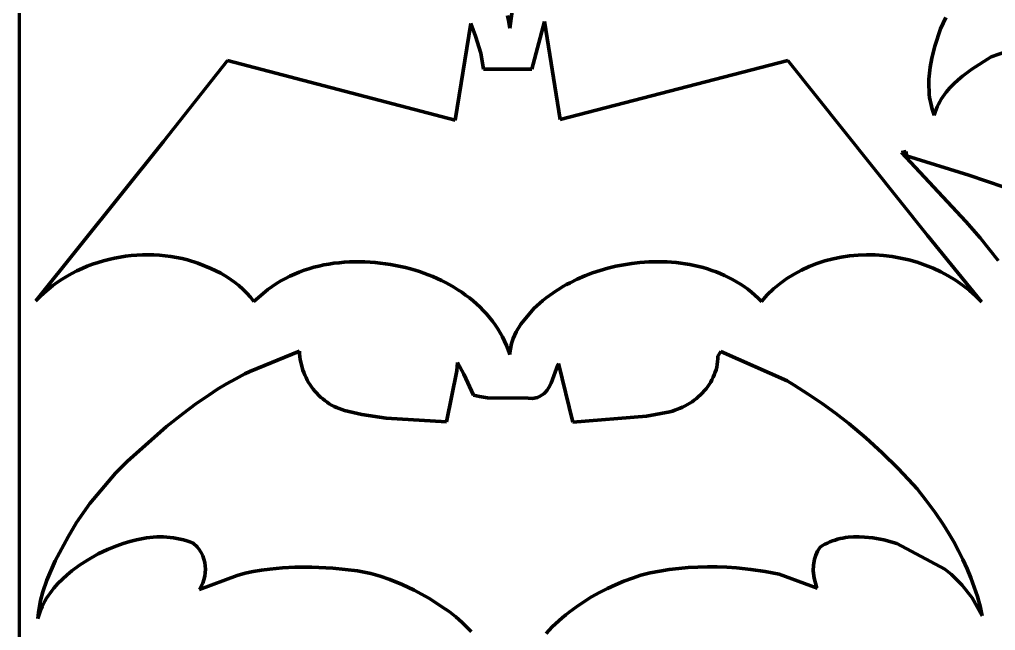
# Model space of a CAD drawing. Header units: millimetres. Extents: x 0 to 8.6, y 0 to 11.1.
# Drawn here: x 0 to 3.124, y 4.294 to 6.25 of the extents above; entities that cross this region are included whole.
import ezdxf

# ---------------------------------------------------------------- set-up
doc = ezdxf.new("R2010")
doc.units = ezdxf.units.MM
doc.layers.add('color#010101ff', color=7, linetype='CONTINUOUS', lineweight=100)
doc.layers.add('color#ffffffff', color=7, linetype='CONTINUOUS', lineweight=100)

msp = doc.modelspace()

# ---------------------------------------------------------------- linework, layer by layer
at = {"layer": 'color#010101ff'}
for p, q in [((1.5793, 6.2939), (1.5692, 6.2222)), ((1.5657, 6.2423), (1.5614, 6.2622)), ((2.9557, 6.238), (2.9643, 6.2559)), ((1.3948, 5.9277), (1.4443, 6.2374)), ((1.4443, 6.2374), (1.4597, 6.1963)), ((1.5692, 6.2222), (1.5657, 6.2423)), ((1.64, 6.0911), (1.6798, 6.2437)), ((1.6798, 6.2437), (1.73, 5.9302)), ((2.9295, 6.1644), (2.9476, 6.2198)), ((2.9476, 6.2198), (2.9557, 6.238)), ((1.4597, 6.1963), (1.4768, 6.1419)), ((2.9199, 6.1263), (2.9295, 6.1644)), ((3.2217, 6.1701), (3.1101, 6.1301)), ((1.4768, 6.1419), (1.4846, 6.0912)), ((2.9145, 6.0974), (2.9199, 6.1263)), ((3.1101, 6.1301), (3.0477, 6.0911)), ((0.4611, 5.8588), (0.6657, 6.1189)), ((0.6657, 6.1189), (1.3948, 5.9277)), ((1.4846, 6.0912), (1.64, 6.0911)), ((1.73, 5.9302), (2.4585, 6.1187)), ((2.4585, 6.1187), (2.9064, 5.5589)), ((2.9121, 6.078), (2.9145, 6.0974)), ((3.0477, 6.0911), (3.0178, 6.0688)), ((2.9106, 6.0586), (2.9121, 6.078)), ((3.0178, 6.0688), (3.0037, 6.0568)), ((2.9101, 6.0391), (2.9106, 6.0586)), ((2.9109, 6.0198), (2.9101, 6.0391)), ((2.9776, 6.0309), (2.9658, 6.0169)), ((2.9902, 6.0442), (2.9776, 6.0309)), ((3.0037, 6.0568), (2.9902, 6.0442)), ((2.9118, 6.0102), (2.9109, 6.0198)), ((2.9129, 6.0006), (2.9118, 6.0102)), ((2.9145, 5.991), (2.9129, 6.0006)), ((2.9551, 6.0021), (2.9502, 5.9945)), ((2.9603, 6.0096), (2.9551, 6.0021)), ((2.9658, 6.0169), (2.9603, 6.0096)), ((2.9164, 5.9815), (2.9145, 5.991)), ((2.9186, 5.972), (2.9164, 5.9815)), ((2.9213, 5.9626), (2.9186, 5.972)), ((2.9374, 5.9702), (2.9338, 5.9617)), ((2.9413, 5.9785), (2.9374, 5.9702)), ((2.9456, 5.9866), (2.9413, 5.9785)), ((2.9502, 5.9945), (2.9456, 5.9866)), ((2.9243, 5.9532), (2.9213, 5.9626)), ((2.9277, 5.9439), (2.9243, 5.9532)), ((2.9306, 5.9529), (2.9277, 5.9439)), ((2.9338, 5.9617), (2.9306, 5.9529)), ((0.0523, 5.3497), (0.4611, 5.8588)), ((2.8229, 5.8239), (2.838, 5.8276)), ((3.0289, 5.6037), (2.8229, 5.8239)), ((2.838, 5.8276), (2.8389, 5.8136)), ((2.8389, 5.8136), (3.0386, 5.7517)), ((3.0386, 5.7517), (3.3194, 5.6565)), ((3.0744, 5.551), (3.0289, 5.6037)), ((2.9064, 5.5589), (3.0786, 5.3458)), ((3.1038, 5.5152), (3.0744, 5.551)), ((3.1325, 5.4788), (3.1038, 5.5152)), ((0.2512, 5.4721), (0.234, 5.4663)), ((0.2686, 5.4773), (0.2512, 5.4721)), ((0.2861, 5.4819), (0.2686, 5.4773)), ((0.3039, 5.4859), (0.2861, 5.4819)), ((0.3217, 5.4893), (0.3039, 5.4859)), ((0.3397, 5.4921), (0.3217, 5.4893)), ((0.3577, 5.4942), (0.3397, 5.4921)), ((0.3758, 5.4957), (0.3577, 5.4942)), ((0.394, 5.4965), (0.3758, 5.4957)), ((0.4122, 5.4968), (0.394, 5.4965)), ((0.4303, 5.4963), (0.4122, 5.4968)), ((0.4485, 5.4953), (0.4303, 5.4963)), ((0.4665, 5.4936), (0.4485, 5.4953)), ((0.4845, 5.4913), (0.4665, 5.4936)), ((0.5024, 5.4883), (0.4845, 5.4913)), ((0.5202, 5.4846), (0.5024, 5.4883)), ((0.5378, 5.4803), (0.5202, 5.4846)), ((0.5712, 5.4696), (0.5378, 5.4803)), ((0.6122, 5.4532), (0.5712, 5.4696)), ((0.9901, 5.467), (0.974, 5.464)), ((1.0064, 5.4694), (0.9901, 5.467)), ((1.0228, 5.4714), (1.0064, 5.4694)), ((1.0392, 5.4728), (1.0228, 5.4714)), ((1.0557, 5.4738), (1.0392, 5.4728)), ((1.0722, 5.4743), (1.0557, 5.4738)), ((1.0888, 5.4744), (1.0722, 5.4743)), ((1.1053, 5.474), (1.0888, 5.4744)), ((1.1219, 5.4732), (1.1053, 5.474)), ((1.1384, 5.4719), (1.1219, 5.4732)), ((1.1548, 5.4702), (1.1384, 5.4719)), ((1.1712, 5.4681), (1.1548, 5.4702)), ((1.1875, 5.4656), (1.1712, 5.4681)), ((1.9598, 5.4687), (1.9341, 5.4648)), ((1.9855, 5.4716), (1.9598, 5.4687)), ((1.9999, 5.4728), (1.9855, 5.4716)), ((2.0144, 5.4738), (1.9999, 5.4728)), ((2.0289, 5.4743), (2.0144, 5.4738)), ((2.0435, 5.4745), (2.0289, 5.4743)), ((2.058, 5.4744), (2.0435, 5.4745)), ((2.0726, 5.4738), (2.058, 5.4744)), ((2.0872, 5.4729), (2.0726, 5.4738)), ((2.1018, 5.4716), (2.0872, 5.4729)), ((2.1164, 5.4699), (2.1018, 5.4716)), ((2.1308, 5.4678), (2.1164, 5.4699)), ((2.1453, 5.4654), (2.1308, 5.4678)), ((2.5519, 5.469), (2.5268, 5.4592)), ((2.5775, 5.4773), (2.5519, 5.469)), ((2.6036, 5.4841), (2.5775, 5.4773)), ((2.6301, 5.4894), (2.6036, 5.4841)), ((2.6569, 5.4933), (2.6301, 5.4894)), ((2.684, 5.4957), (2.6569, 5.4933)), ((2.7112, 5.4966), (2.684, 5.4957)), ((2.7384, 5.4961), (2.7112, 5.4966)), ((2.7657, 5.4943), (2.7384, 5.4961)), ((2.7928, 5.491), (2.7657, 5.4943)), ((2.8197, 5.4863), (2.7928, 5.491)), ((2.8464, 5.4802), (2.8197, 5.4863)), ((2.8727, 5.4727), (2.8464, 5.4802)), ((2.8985, 5.4639), (2.8727, 5.4727)), ((0.1678, 5.4369), (0.152, 5.428)), ((0.1839, 5.4451), (0.1678, 5.4369)), ((0.2003, 5.4528), (0.1839, 5.4451)), ((0.217, 5.4598), (0.2003, 5.4528)), ((0.234, 5.4663), (0.217, 5.4598)), ((0.6438, 5.4374), (0.6122, 5.4532)), ((0.6665, 5.4238), (0.6438, 5.4374)), ((0.8803, 5.4351), (0.8654, 5.4283)), ((0.8954, 5.4413), (0.8803, 5.4351)), ((0.9108, 5.447), (0.8954, 5.4413)), ((0.9263, 5.452), (0.9108, 5.447)), ((0.942, 5.4566), (0.9263, 5.452)), ((0.9579, 5.4606), (0.942, 5.4566)), ((0.974, 5.464), (0.9579, 5.4606)), ((1.2037, 5.4627), (1.1875, 5.4656)), ((1.2197, 5.4595), (1.2037, 5.4627)), ((1.2356, 5.4558), (1.2197, 5.4595)), ((1.2514, 5.4518), (1.2356, 5.4558)), ((1.2658, 5.4477), (1.2514, 5.4518)), ((1.2801, 5.4431), (1.2658, 5.4477)), ((1.2943, 5.4382), (1.2801, 5.4431)), ((1.3084, 5.4329), (1.2943, 5.4382)), ((1.8334, 5.4385), (1.8091, 5.4292)), ((1.8581, 5.4467), (1.8334, 5.4385)), ((1.8832, 5.4538), (1.8581, 5.4467)), ((1.9085, 5.4598), (1.8832, 5.4538)), ((1.9341, 5.4648), (1.9085, 5.4598)), ((2.1596, 5.4625), (2.1453, 5.4654)), ((2.1738, 5.4592), (2.1596, 5.4625)), ((2.1879, 5.4555), (2.1738, 5.4592)), ((2.2019, 5.4514), (2.1879, 5.4555)), ((2.2157, 5.4469), (2.2019, 5.4514)), ((2.2294, 5.4419), (2.2157, 5.4469)), ((2.2429, 5.4365), (2.2294, 5.4419)), ((2.2562, 5.4307), (2.2429, 5.4365)), ((2.5025, 5.4479), (2.4788, 5.435)), ((2.5268, 5.4592), (2.5025, 5.4479)), ((2.9238, 5.4537), (2.8985, 5.4639)), ((2.9484, 5.4422), (2.9238, 5.4537)), ((2.9724, 5.4294), (2.9484, 5.4422)), ((0.1214, 5.4086), (0.1067, 5.398)), ((0.1365, 5.4186), (0.1214, 5.4086)), ((0.152, 5.428), (0.1365, 5.4186)), ((0.6882, 5.4088), (0.6665, 5.4238)), ((0.702, 5.3979), (0.6882, 5.4088)), ((0.8224, 5.4044), (0.8086, 5.3952)), ((0.8364, 5.413), (0.8224, 5.4044)), ((0.8508, 5.421), (0.8364, 5.413)), ((0.8654, 5.4283), (0.8508, 5.421)), ((1.3225, 5.4272), (1.3084, 5.4329)), ((1.3363, 5.4211), (1.3225, 5.4272)), ((1.3501, 5.4146), (1.3363, 5.4211)), ((1.3636, 5.4078), (1.3501, 5.4146)), ((1.3769, 5.4005), (1.3636, 5.4078)), ((1.762, 5.4074), (1.7505, 5.4012)), ((1.7853, 5.4188), (1.762, 5.4074)), ((1.8091, 5.4292), (1.7853, 5.4188)), ((2.2693, 5.4244), (2.2562, 5.4307)), ((2.2821, 5.4177), (2.2693, 5.4244)), ((2.2947, 5.4106), (2.2821, 5.4177)), ((2.3071, 5.403), (2.2947, 5.4106)), ((2.4341, 5.4048), (2.4132, 5.3873)), ((2.456, 5.4207), (2.4341, 5.4048)), ((2.4788, 5.435), (2.456, 5.4207)), ((2.9956, 5.4153), (2.9724, 5.4294)), ((3.0178, 5.3998), (2.9956, 5.4153)), ((0.0786, 5.375), (0.0652, 5.3626)), ((0.0924, 5.3868), (0.0786, 5.375)), ((0.1067, 5.398), (0.0924, 5.3868)), ((0.7151, 5.3863), (0.702, 5.3979)), ((0.7276, 5.374), (0.7151, 5.3863)), ((0.7394, 5.3609), (0.7276, 5.374)), ((0.7951, 5.3854), (0.7504, 5.347)), ((0.8086, 5.3952), (0.7951, 5.3854)), ((1.3901, 5.3929), (1.3769, 5.4005)), ((1.4029, 5.385), (1.3901, 5.3929)), ((1.4155, 5.3766), (1.4029, 5.385)), ((1.4278, 5.3678), (1.4155, 5.3766)), ((1.7064, 5.3739), (1.6959, 5.3664)), ((1.7172, 5.3811), (1.7064, 5.3739)), ((1.7281, 5.3881), (1.7172, 5.3811)), ((1.7392, 5.3948), (1.7281, 5.3881)), ((1.7505, 5.4012), (1.7392, 5.3948)), ((2.3191, 5.3949), (2.3071, 5.403)), ((2.3309, 5.3864), (2.3191, 5.3949)), ((2.3424, 5.3774), (2.3309, 5.3864)), ((2.3535, 5.3679), (2.3424, 5.3774)), ((2.4132, 5.3873), (2.3934, 5.3682)), ((3.0392, 5.3831), (3.0178, 5.3998)), ((3.0594, 5.365), (3.0392, 5.3831)), ((0.0652, 5.3626), (0.0523, 5.3497)), ((0.7504, 5.347), (0.7394, 5.3609)), ((1.4399, 5.3587), (1.4278, 5.3678)), ((1.4515, 5.3492), (1.4399, 5.3587)), ((1.4629, 5.3394), (1.4515, 5.3492)), ((1.6654, 5.342), (1.6557, 5.3334)), ((1.6754, 5.3504), (1.6654, 5.342)), ((1.6855, 5.3585), (1.6754, 5.3504)), ((1.6959, 5.3664), (1.6855, 5.3585)), ((2.3643, 5.358), (2.3535, 5.3679)), ((2.3748, 5.3476), (2.3643, 5.358)), ((2.3934, 5.3682), (2.3748, 5.3476)), ((3.0786, 5.3458), (3.0594, 5.365)), ((1.4739, 5.3291), (1.4629, 5.3394)), ((1.4844, 5.3185), (1.4739, 5.3291)), ((1.4946, 5.3076), (1.4844, 5.3185)), ((1.6462, 5.3244), (1.6049, 5.2751)), ((1.6557, 5.3334), (1.6462, 5.3244)), ((1.5044, 5.2962), (1.4946, 5.3076)), ((1.5136, 5.2845), (1.5044, 5.2962)), ((1.5225, 5.2724), (1.5136, 5.2845)), ((1.5308, 5.26), (1.5225, 5.2724)), ((1.5386, 5.2471), (1.5308, 5.26)), ((1.5899, 5.25), (1.5803, 5.2289)), ((1.6049, 5.2751), (1.5899, 5.25)), ((1.5459, 5.234), (1.5386, 5.2471)), ((1.5526, 5.2204), (1.5459, 5.234)), ((1.5587, 5.2065), (1.5526, 5.2204)), ((1.5803, 5.2289), (1.5748, 5.2123)), ((0.7368, 5.1228), (0.8961, 5.1882)), ((0.8961, 5.1882), (0.8965, 5.1793)), ((1.5643, 5.1922), (1.5587, 5.2065)), ((1.5692, 5.1776), (1.5643, 5.1922)), ((1.5711, 5.1952), (1.5696, 5.1835)), ((1.5748, 5.2123), (1.5711, 5.1952)), ((2.2351, 5.1725), (2.2449, 5.1871)), ((2.2449, 5.1871), (2.4565, 5.0932)), ((0.8965, 5.1793), (0.8974, 5.1705)), ((0.8974, 5.1705), (0.8986, 5.1617)), ((0.8986, 5.1617), (0.9002, 5.1531)), ((1.5696, 5.1835), (1.5692, 5.1776)), ((2.233, 5.1459), (2.2342, 5.1546)), ((2.2342, 5.1546), (2.2349, 5.1635)), ((2.2349, 5.1635), (2.2351, 5.1725)), ((0.7216, 5.1154), (0.7368, 5.1228)), ((0.9002, 5.1531), (0.9021, 5.1445)), ((0.9021, 5.1445), (0.9045, 5.136)), ((0.9045, 5.136), (0.9071, 5.1276)), ((0.9071, 5.1276), (0.9101, 5.1194)), ((1.3662, 4.9619), (1.3999, 5.1256)), ((1.3999, 5.1256), (1.402, 5.1523)), ((1.402, 5.1523), (1.4216, 5.1148)), ((1.7014, 5.0855), (1.723, 5.1443)), ((1.723, 5.1443), (1.7247, 5.1488)), ((1.7247, 5.1488), (1.7713, 4.9607)), ((2.2266, 5.1206), (2.2292, 5.1289)), ((2.2292, 5.1289), (2.2313, 5.1373)), ((2.2313, 5.1373), (2.233, 5.1459)), ((0.6624, 5.0834), (0.6918, 5.0999)), ((0.6918, 5.0999), (0.7216, 5.1154)), ((0.9101, 5.1194), (0.9135, 5.1113)), ((0.9135, 5.1113), (0.9171, 5.1034)), ((0.9171, 5.1034), (0.9211, 5.0956)), ((0.9211, 5.0956), (0.9254, 5.0881)), ((1.4216, 5.1148), (1.4529, 5.0476)), ((2.2121, 5.0893), (2.2163, 5.0968)), ((2.2163, 5.0968), (2.2201, 5.1046)), ((2.2201, 5.1046), (2.2236, 5.1125)), ((2.2236, 5.1125), (2.2266, 5.1206)), ((2.4565, 5.0932), (2.4796, 5.0795)), ((0.6054, 5.0478), (0.6337, 5.066)), ((0.6337, 5.066), (0.6624, 5.0834)), ((0.9254, 5.0881), (0.93, 5.0807)), ((0.93, 5.0807), (0.9349, 5.0735)), ((0.9349, 5.0735), (0.9401, 5.0665)), ((0.9401, 5.0665), (0.9456, 5.0598)), ((1.6822, 5.0562), (1.6885, 5.0636)), ((1.6885, 5.0636), (1.6942, 5.0719)), ((1.6942, 5.0719), (1.7014, 5.0855)), ((2.1859, 5.0548), (2.1917, 5.0612)), ((2.1917, 5.0612), (2.1973, 5.0679)), ((2.1973, 5.0679), (2.2026, 5.0748)), ((2.2026, 5.0748), (2.2075, 5.0819)), ((2.2075, 5.0819), (2.2121, 5.0893)), ((2.4796, 5.0795), (2.5246, 5.0509)), ((0.5639, 5.0191), (0.6054, 5.0478)), ((0.9456, 5.0598), (0.9514, 5.0533)), ((0.9514, 5.0533), (0.9574, 5.0471)), ((0.9574, 5.0471), (0.9637, 5.0411)), ((0.9637, 5.0411), (0.9703, 5.0354)), ((0.9703, 5.0354), (0.9771, 5.03)), ((0.9771, 5.03), (0.9842, 5.0249)), ((1.4529, 5.0476), (1.472, 5.0429)), ((1.472, 5.0429), (1.4977, 5.0391)), ((1.4977, 5.0391), (1.6284, 5.0379)), ((1.6284, 5.0379), (1.6414, 5.037)), ((1.6414, 5.037), (1.6471, 5.0377)), ((1.6471, 5.0377), (1.6524, 5.0388)), ((1.6524, 5.0388), (1.6575, 5.0403)), ((1.6575, 5.0403), (1.6623, 5.0422)), ((1.6623, 5.0422), (1.6667, 5.0444)), ((1.6667, 5.0444), (1.671, 5.0469)), ((1.671, 5.0469), (1.6749, 5.0497)), ((1.6749, 5.0497), (1.6787, 5.0528)), ((1.6787, 5.0528), (1.6822, 5.0562)), ((2.1525, 5.0265), (2.1597, 5.0316)), ((2.1597, 5.0316), (2.1666, 5.037)), ((2.1666, 5.037), (2.1733, 5.0427)), ((2.1733, 5.0427), (2.1797, 5.0486)), ((2.1797, 5.0486), (2.1859, 5.0548)), ((2.5246, 5.0509), (2.5686, 5.0208)), ((0.5234, 4.9889), (0.5639, 5.0191)), ((0.9842, 5.0249), (0.9915, 5.0201)), ((0.9915, 5.0201), (0.999, 5.0157)), ((0.999, 5.0157), (1.0068, 5.0115)), ((1.0068, 5.0115), (1.0148, 5.0078)), ((1.0148, 5.0078), (1.0229, 5.0044)), ((1.0229, 5.0044), (1.0313, 5.0014)), ((1.0313, 5.0014), (1.0399, 4.9987)), ((1.0399, 4.9987), (1.0951, 4.9858)), ((2.0895, 4.9964), (2.0978, 4.999)), ((2.0978, 4.999), (2.106, 5.002)), ((2.106, 5.002), (2.1141, 5.0053)), ((2.1141, 5.0053), (2.1221, 5.0089)), ((2.1221, 5.0089), (2.13, 5.0128)), ((2.13, 5.0128), (2.1377, 5.0171)), ((2.1377, 5.0171), (2.1452, 5.0216)), ((2.1452, 5.0216), (2.1525, 5.0265)), ((2.5686, 5.0208), (2.6118, 4.9893)), ((0.4708, 4.9468), (0.5234, 4.9889)), ((1.0951, 4.9858), (1.1736, 4.9733)), ((1.1736, 4.9733), (1.3662, 4.9619)), ((1.7713, 4.9607), (2.0072, 4.9797)), ((2.0072, 4.9797), (2.0811, 4.9942)), ((2.0811, 4.9942), (2.0895, 4.9964)), ((2.6118, 4.9893), (2.6539, 4.9565)), ((0.3446, 4.8355), (0.4708, 4.9468)), ((2.6539, 4.9565), (2.7085, 4.9108)), ((2.7085, 4.9108), (2.7612, 4.8629)), ((2.7612, 4.8629), (2.812, 4.813)), ((0.3077, 4.7974), (0.3446, 4.8355)), ((2.812, 4.813), (2.8607, 4.7612)), ((0.2251, 4.7005), (0.3077, 4.7974)), ((2.8607, 4.7612), (2.8726, 4.748)), ((2.8726, 4.748), (2.902, 4.7105)), ((0.1825, 4.6397), (0.2251, 4.7005)), ((2.902, 4.7105), (2.9302, 4.6718)), ((2.9302, 4.6718), (2.9569, 4.6321)), ((0.1553, 4.5941), (0.1825, 4.6397)), ((2.9569, 4.6321), (2.9738, 4.605)), ((0.1146, 4.517), (0.1553, 4.5941)), ((0.4282, 4.5927), (0.4174, 4.5917)), ((0.4391, 4.5933), (0.4282, 4.5927)), ((0.4499, 4.5936), (0.4391, 4.5933)), ((0.4607, 4.5935), (0.4499, 4.5936)), ((0.4715, 4.593), (0.4607, 4.5935)), ((0.4822, 4.5921), (0.4715, 4.593)), ((0.4929, 4.5908), (0.4822, 4.5921)), ((2.6523, 4.5924), (2.6437, 4.5913)), ((2.6697, 4.5937), (2.6523, 4.5924)), ((2.6872, 4.594), (2.6697, 4.5937)), ((2.7048, 4.5932), (2.6872, 4.594)), ((2.7312, 4.5903), (2.7048, 4.5932)), ((2.9738, 4.605), (2.9899, 4.5774)), ((0.3114, 4.5654), (0.2811, 4.5529)), ((0.3321, 4.5727), (0.3114, 4.5654)), ((0.3531, 4.5791), (0.3321, 4.5727)), ((0.3744, 4.5845), (0.3531, 4.5791)), ((0.3958, 4.5887), (0.3744, 4.5845)), ((0.4066, 4.5904), (0.3958, 4.5887)), ((0.4174, 4.5917), (0.4066, 4.5904)), ((0.5036, 4.589), (0.4929, 4.5908)), ((0.5142, 4.5868), (0.5036, 4.589)), ((0.5248, 4.5842), (0.5142, 4.5868)), ((0.5352, 4.5811), (0.5248, 4.5842)), ((0.5456, 4.5775), (0.5352, 4.5811)), ((0.5559, 4.5734), (0.5456, 4.5775)), ((0.5604, 4.5697), (0.5559, 4.5734)), ((0.5646, 4.5657), (0.5604, 4.5697)), ((0.5685, 4.5616), (0.5646, 4.5657)), ((0.5722, 4.5572), (0.5685, 4.5616)), ((2.5623, 4.5609), (2.5545, 4.5484)), ((2.57, 4.5657), (2.5623, 4.5609)), ((2.5777, 4.5701), (2.57, 4.5657)), ((2.5856, 4.574), (2.5777, 4.5701)), ((2.5936, 4.5776), (2.5856, 4.574)), ((2.6017, 4.5808), (2.5936, 4.5776)), ((2.61, 4.5836), (2.6017, 4.5808)), ((2.6183, 4.586), (2.61, 4.5836)), ((2.6267, 4.5881), (2.6183, 4.586)), ((2.6352, 4.5898), (2.6267, 4.5881)), ((2.6437, 4.5913), (2.6352, 4.5898)), ((2.7659, 4.5839), (2.7312, 4.5903)), ((2.8081, 4.5727), (2.7659, 4.5839)), ((2.9618, 4.4903), (2.8081, 4.5727)), ((2.9899, 4.5774), (3.0051, 4.5493)), ((0.252, 4.5389), (0.2174, 4.5192)), ((0.2811, 4.5529), (0.252, 4.5389)), ((0.5756, 4.5527), (0.5722, 4.5572)), ((0.5787, 4.5481), (0.5756, 4.5527)), ((0.5815, 4.5433), (0.5787, 4.5481)), ((0.5863, 4.5332), (0.5815, 4.5433)), ((0.59, 4.5228), (0.5863, 4.5332)), ((2.5485, 4.5354), (2.5442, 4.5219)), ((2.5545, 4.5484), (2.5485, 4.5354)), ((3.0051, 4.5493), (3.0194, 4.5208)), ((0.0874, 4.4548), (0.1146, 4.517)), ((0.192, 4.5028), (0.1676, 4.4849)), ((0.2174, 4.5192), (0.192, 4.5028)), ((0.5927, 4.512), (0.59, 4.5228)), ((0.5943, 4.501), (0.5927, 4.512)), ((0.5948, 4.4898), (0.5943, 4.501)), ((2.541, 4.5035), (2.5404, 4.4848)), ((2.5442, 4.5219), (2.541, 4.5035)), ((3.0194, 4.5208), (3.0327, 4.4918)), ((0.152, 4.4721), (0.1371, 4.4585)), ((0.1676, 4.4849), (0.152, 4.4721)), ((0.6961, 4.4705), (0.5759, 4.4257)), ((0.59, 4.4565), (0.5926, 4.4675)), ((0.5926, 4.4675), (0.5942, 4.4786)), ((0.5942, 4.4786), (0.5948, 4.4898)), ((0.7221, 4.477), (0.6961, 4.4705)), ((0.7483, 4.4825), (0.7221, 4.477)), ((0.7747, 4.4871), (0.7483, 4.4825)), ((0.8012, 4.4908), (0.7747, 4.4871)), ((0.8413, 4.4947), (0.8012, 4.4908)), ((0.8815, 4.4968), (0.8413, 4.4947)), ((0.9352, 4.4971), (0.8815, 4.4968)), ((1.0023, 4.4937), (0.9352, 4.4971)), ((1.0821, 4.4851), (1.0023, 4.4937)), ((1.0926, 4.4832), (1.0821, 4.4851)), ((1.1239, 4.4764), (1.0926, 4.4832)), ((1.1547, 4.4678), (1.1239, 4.4764)), ((1.185, 4.4576), (1.1547, 4.4678)), ((1.9888, 4.471), (1.9614, 4.4619)), ((2.0187, 4.4781), (1.9888, 4.471)), ((2.0489, 4.484), (2.0187, 4.4781)), ((2.0793, 4.4889), (2.0489, 4.484)), ((2.1098, 4.4926), (2.0793, 4.4889)), ((2.1404, 4.4953), (2.1098, 4.4926)), ((2.1712, 4.497), (2.1404, 4.4953)), ((2.202, 4.4977), (2.1712, 4.497)), ((2.2328, 4.4974), (2.202, 4.4977)), ((2.2637, 4.4962), (2.2328, 4.4974)), ((2.2944, 4.4941), (2.2637, 4.4962)), ((2.3404, 4.4893), (2.2944, 4.4941)), ((2.3861, 4.4827), (2.3404, 4.4893)), ((2.4314, 4.4743), (2.3861, 4.4827)), ((2.5528, 4.429), (2.4314, 4.4743)), ((2.5404, 4.4848), (2.5432, 4.4612)), ((2.9827, 4.4735), (2.9618, 4.4903)), ((3.0159, 4.4407), (2.9827, 4.4735)), ((3.0327, 4.4918), (3.0449, 4.4624)), ((0.0749, 4.4182), (0.0874, 4.4548)), ((0.123, 4.4443), (0.1098, 4.4293)), ((0.1371, 4.4585), (0.123, 4.4443)), ((0.5816, 4.4355), (0.5863, 4.4458)), ((0.5863, 4.4458), (0.59, 4.4565)), ((1.2246, 4.4417), (1.185, 4.4576)), ((1.2632, 4.4234), (1.2246, 4.4417)), ((1.9077, 4.4406), (1.8815, 4.4285)), ((1.9344, 4.4517), (1.9077, 4.4406)), ((1.9614, 4.4619), (1.9344, 4.4517)), ((2.5432, 4.4612), (2.5511, 4.4335)), ((3.0486, 4.3986), (3.0159, 4.4407)), ((3.0449, 4.4624), (3.0505, 4.4476)), ((3.0505, 4.4476), (3.0559, 4.4326)), ((0.0675, 4.3902), (0.0749, 4.4182)), ((0.092, 4.4053), (0.0866, 4.397)), ((0.0976, 4.4135), (0.092, 4.4053)), ((0.1036, 4.4215), (0.0976, 4.4135)), ((0.1098, 4.4293), (0.1036, 4.4215)), ((0.5759, 4.4257), (0.5816, 4.4355)), ((1.31, 4.3975), (1.2632, 4.4234)), ((1.8558, 4.4154), (1.8307, 4.4013)), ((1.8815, 4.4285), (1.8558, 4.4154)), ((2.5511, 4.4335), (2.5528, 4.429)), ((3.0559, 4.4326), (3.061, 4.4175)), ((3.061, 4.4175), (3.0657, 4.4023)), ((0.0636, 4.3712), (0.0675, 4.3902)), ((0.0768, 4.3796), (0.0724, 4.3706)), ((0.0815, 4.3884), (0.0768, 4.3796)), ((0.0866, 4.397), (0.0815, 4.3884)), ((1.3636, 4.3626), (1.31, 4.3975)), ((1.8062, 4.3861), (1.7823, 4.37)), ((1.8307, 4.4013), (1.8062, 4.3861)), ((3.0815, 4.3405), (3.0486, 4.3986)), ((3.0657, 4.4023), (3.0702, 4.387)), ((3.0702, 4.387), (3.0743, 4.3716)), ((0.0586, 4.3326), (0.0606, 4.3521)), ((0.0615, 4.3425), (0.0586, 4.3326)), ((0.0606, 4.3521), (0.0636, 4.3712)), ((0.0647, 4.3521), (0.0615, 4.3425)), ((0.0684, 4.3615), (0.0647, 4.3521)), ((0.0724, 4.3706), (0.0684, 4.3615)), ((1.3746, 4.3546), (1.3636, 4.3626)), ((1.3854, 4.3463), (1.3746, 4.3546)), ((1.396, 4.3378), (1.3854, 4.3463)), ((1.748, 4.3438), (1.737, 4.3346)), ((1.7593, 4.3528), (1.748, 4.3438)), ((1.7707, 4.3615), (1.7593, 4.3528)), ((1.7823, 4.37), (1.7707, 4.3615)), ((3.0743, 4.3716), (3.0781, 4.3561)), ((3.0781, 4.3561), (3.0815, 4.3405)), ((1.4063, 4.3289), (1.396, 4.3378)), ((1.4164, 4.3198), (1.4063, 4.3289)), ((1.4263, 4.3104), (1.4164, 4.3198)), ((1.7156, 4.3154), (1.7052, 4.3054)), ((1.7261, 4.3251), (1.7156, 4.3154)), ((1.737, 4.3346), (1.7261, 4.3251)), ((1.4359, 4.3008), (1.4263, 4.3104)), ((1.4453, 4.2909), (1.4359, 4.3008)), ((1.6951, 4.2951), (1.6852, 4.2846)), ((1.7052, 4.3054), (1.6951, 4.2951))]:
    msp.add_line(p, q, dxfattribs=at)
at = {"layer": 'color#ffffffff'}
for p, q in [((0, 0), (0, 11.0972)), ((1.5692, 6.2222), (1.5793, 6.2939)), ((1.5614, 6.2622), (1.5657, 6.2423)), ((2.9643, 6.2559), (2.9557, 6.238)), ((1.4443, 6.2374), (1.3948, 5.9277)), ((1.4597, 6.1963), (1.4443, 6.2374)), ((1.5657, 6.2423), (1.5692, 6.2222)), ((1.6798, 6.2437), (1.64, 6.0911)), ((1.73, 5.9302), (1.6798, 6.2437)), ((2.9476, 6.2198), (2.9295, 6.1644)), ((2.9557, 6.238), (2.9476, 6.2198)), ((1.4768, 6.1419), (1.4597, 6.1963)), ((2.9295, 6.1644), (2.9199, 6.1263)), ((3.1101, 6.1301), (3.2217, 6.1701)), ((1.4846, 6.0912), (1.4768, 6.1419)), ((2.9199, 6.1263), (2.9145, 6.0974)), ((3.0477, 6.0911), (3.1101, 6.1301)), ((0.6657, 6.1189), (0.4611, 5.8588)), ((1.3948, 5.9277), (0.6657, 6.1189)), ((1.64, 6.0911), (1.4846, 6.0912)), ((2.4585, 6.1187), (1.73, 5.9302)), ((2.9064, 5.5589), (2.4585, 6.1187)), ((2.9145, 6.0974), (2.9121, 6.078)), ((3.0178, 6.0688), (3.0477, 6.0911)), ((2.9121, 6.078), (2.9106, 6.0586)), ((3.0037, 6.0568), (3.0178, 6.0688)), ((2.9106, 6.0586), (2.9101, 6.0391)), ((2.9101, 6.0391), (2.9109, 6.0198)), ((2.9658, 6.0169), (2.9776, 6.0309)), ((2.9776, 6.0309), (2.9902, 6.0442)), ((2.9902, 6.0442), (3.0037, 6.0568)), ((2.9109, 6.0198), (2.9118, 6.0102)), ((2.9118, 6.0102), (2.9129, 6.0006)), ((2.9129, 6.0006), (2.9145, 5.991)), ((2.9502, 5.9945), (2.9551, 6.0021)), ((2.9551, 6.0021), (2.9603, 6.0096)), ((2.9603, 6.0096), (2.9658, 6.0169)), ((2.9145, 5.991), (2.9164, 5.9815)), ((2.9164, 5.9815), (2.9186, 5.972)), ((2.9186, 5.972), (2.9213, 5.9626)), ((2.9338, 5.9617), (2.9374, 5.9702)), ((2.9374, 5.9702), (2.9413, 5.9785)), ((2.9413, 5.9785), (2.9456, 5.9866)), ((2.9456, 5.9866), (2.9502, 5.9945)), ((2.9213, 5.9626), (2.9243, 5.9532)), ((2.9243, 5.9532), (2.9277, 5.9439)), ((2.9277, 5.9439), (2.9306, 5.9529)), ((2.9306, 5.9529), (2.9338, 5.9617)), ((0.4611, 5.8588), (0.0523, 5.3497)), ((2.838, 5.8276), (2.8229, 5.8239)), ((2.8229, 5.8239), (3.0289, 5.6037)), ((2.8389, 5.8136), (2.838, 5.8276)), ((3.0386, 5.7517), (2.8389, 5.8136)), ((3.3194, 5.6565), (3.0386, 5.7517)), ((3.0289, 5.6037), (3.0744, 5.551)), ((3.0786, 5.3458), (2.9064, 5.5589)), ((3.0744, 5.551), (3.1038, 5.5152)), ((3.1038, 5.5152), (3.1325, 5.4788)), ((0.234, 5.4663), (0.2512, 5.4721)), ((0.2512, 5.4721), (0.2686, 5.4773)), ((0.2686, 5.4773), (0.2861, 5.4819)), ((0.2861, 5.4819), (0.3039, 5.4859)), ((0.3039, 5.4859), (0.3217, 5.4893)), ((0.3217, 5.4893), (0.3397, 5.4921)), ((0.3397, 5.4921), (0.3577, 5.4942)), ((0.3577, 5.4942), (0.3758, 5.4957)), ((0.3758, 5.4957), (0.394, 5.4965)), ((0.394, 5.4965), (0.4122, 5.4968)), ((0.4122, 5.4968), (0.4303, 5.4963)), ((0.4303, 5.4963), (0.4485, 5.4953)), ((0.4485, 5.4953), (0.4665, 5.4936)), ((0.4665, 5.4936), (0.4845, 5.4913)), ((0.4845, 5.4913), (0.5024, 5.4883)), ((0.5024, 5.4883), (0.5202, 5.4846)), ((0.5202, 5.4846), (0.5378, 5.4803)), ((0.5378, 5.4803), (0.5712, 5.4696)), ((0.5712, 5.4696), (0.6122, 5.4532)), ((0.974, 5.464), (0.9901, 5.467)), ((0.9901, 5.467), (1.0064, 5.4694)), ((1.0064, 5.4694), (1.0228, 5.4714)), ((1.0228, 5.4714), (1.0392, 5.4728)), ((1.0392, 5.4728), (1.0557, 5.4738)), ((1.0557, 5.4738), (1.0722, 5.4743)), ((1.0722, 5.4743), (1.0888, 5.4744)), ((1.0888, 5.4744), (1.1053, 5.474)), ((1.1053, 5.474), (1.1219, 5.4732)), ((1.1219, 5.4732), (1.1384, 5.4719)), ((1.1384, 5.4719), (1.1548, 5.4702)), ((1.1548, 5.4702), (1.1712, 5.4681)), ((1.1712, 5.4681), (1.1875, 5.4656)), ((1.9341, 5.4648), (1.9598, 5.4687)), ((1.9598, 5.4687), (1.9855, 5.4716)), ((1.9855, 5.4716), (1.9999, 5.4728)), ((1.9999, 5.4728), (2.0144, 5.4738)), ((2.0144, 5.4738), (2.0289, 5.4743)), ((2.0289, 5.4743), (2.0435, 5.4745)), ((2.0435, 5.4745), (2.058, 5.4744)), ((2.058, 5.4744), (2.0726, 5.4738)), ((2.0726, 5.4738), (2.0872, 5.4729)), ((2.0872, 5.4729), (2.1018, 5.4716)), ((2.1018, 5.4716), (2.1164, 5.4699)), ((2.1164, 5.4699), (2.1308, 5.4678)), ((2.1308, 5.4678), (2.1453, 5.4654)), ((2.5268, 5.4592), (2.5519, 5.469)), ((2.5519, 5.469), (2.5775, 5.4773)), ((2.5775, 5.4773), (2.6036, 5.4841)), ((2.6036, 5.4841), (2.6301, 5.4894)), ((2.6301, 5.4894), (2.6569, 5.4933)), ((2.6569, 5.4933), (2.684, 5.4957)), ((2.684, 5.4957), (2.7112, 5.4966)), ((2.7112, 5.4966), (2.7384, 5.4961)), ((2.7384, 5.4961), (2.7657, 5.4943)), ((2.7657, 5.4943), (2.7928, 5.491)), ((2.7928, 5.491), (2.8197, 5.4863)), ((2.8197, 5.4863), (2.8464, 5.4802)), ((2.8464, 5.4802), (2.8727, 5.4727)), ((2.8727, 5.4727), (2.8985, 5.4639)), ((0.152, 5.428), (0.1678, 5.4369)), ((0.1678, 5.4369), (0.1839, 5.4451)), ((0.1839, 5.4451), (0.2003, 5.4528)), ((0.2003, 5.4528), (0.217, 5.4598)), ((0.217, 5.4598), (0.234, 5.4663)), ((0.6122, 5.4532), (0.6438, 5.4374)), ((0.6438, 5.4374), (0.6665, 5.4238)), ((0.8654, 5.4283), (0.8803, 5.4351)), ((0.8803, 5.4351), (0.8954, 5.4413)), ((0.8954, 5.4413), (0.9108, 5.447)), ((0.9108, 5.447), (0.9263, 5.452)), ((0.9263, 5.452), (0.942, 5.4566)), ((0.942, 5.4566), (0.9579, 5.4606)), ((0.9579, 5.4606), (0.974, 5.464)), ((1.1875, 5.4656), (1.2037, 5.4627)), ((1.2037, 5.4627), (1.2197, 5.4595)), ((1.2197, 5.4595), (1.2356, 5.4558)), ((1.2356, 5.4558), (1.2514, 5.4518)), ((1.2514, 5.4518), (1.2658, 5.4477)), ((1.2658, 5.4477), (1.2801, 5.4431)), ((1.2801, 5.4431), (1.2943, 5.4382)), ((1.2943, 5.4382), (1.3084, 5.4329)), ((1.8091, 5.4292), (1.8334, 5.4385)), ((1.8334, 5.4385), (1.8581, 5.4467)), ((1.8581, 5.4467), (1.8832, 5.4538)), ((1.8832, 5.4538), (1.9085, 5.4598)), ((1.9085, 5.4598), (1.9341, 5.4648)), ((2.1453, 5.4654), (2.1596, 5.4625)), ((2.1596, 5.4625), (2.1738, 5.4592)), ((2.1738, 5.4592), (2.1879, 5.4555)), ((2.1879, 5.4555), (2.2019, 5.4514)), ((2.2019, 5.4514), (2.2157, 5.4469)), ((2.2157, 5.4469), (2.2294, 5.4419)), ((2.2294, 5.4419), (2.2429, 5.4365)), ((2.2429, 5.4365), (2.2562, 5.4307)), ((2.4788, 5.435), (2.5025, 5.4479)), ((2.5025, 5.4479), (2.5268, 5.4592)), ((2.8985, 5.4639), (2.9238, 5.4537)), ((2.9238, 5.4537), (2.9484, 5.4422)), ((2.9484, 5.4422), (2.9724, 5.4294)), ((0.1067, 5.398), (0.1214, 5.4086)), ((0.1214, 5.4086), (0.1365, 5.4186)), ((0.1365, 5.4186), (0.152, 5.428)), ((0.6665, 5.4238), (0.6882, 5.4088)), ((0.6882, 5.4088), (0.702, 5.3979)), ((0.8086, 5.3952), (0.8224, 5.4044)), ((0.8224, 5.4044), (0.8364, 5.413)), ((0.8364, 5.413), (0.8508, 5.421)), ((0.8508, 5.421), (0.8654, 5.4283)), ((1.3084, 5.4329), (1.3225, 5.4272)), ((1.3225, 5.4272), (1.3363, 5.4211)), ((1.3363, 5.4211), (1.3501, 5.4146)), ((1.3501, 5.4146), (1.3636, 5.4078)), ((1.3636, 5.4078), (1.3769, 5.4005)), ((1.7505, 5.4012), (1.762, 5.4074)), ((1.762, 5.4074), (1.7853, 5.4188)), ((1.7853, 5.4188), (1.8091, 5.4292)), ((2.2562, 5.4307), (2.2693, 5.4244)), ((2.2693, 5.4244), (2.2821, 5.4177)), ((2.2821, 5.4177), (2.2947, 5.4106)), ((2.2947, 5.4106), (2.3071, 5.403)), ((2.4132, 5.3873), (2.4341, 5.4048)), ((2.4341, 5.4048), (2.456, 5.4207)), ((2.456, 5.4207), (2.4788, 5.435)), ((2.9724, 5.4294), (2.9956, 5.4153)), ((2.9956, 5.4153), (3.0178, 5.3998)), ((0.0652, 5.3626), (0.0786, 5.375)), ((0.0786, 5.375), (0.0924, 5.3868)), ((0.0924, 5.3868), (0.1067, 5.398)), ((0.702, 5.3979), (0.7151, 5.3863)), ((0.7151, 5.3863), (0.7276, 5.374)), ((0.7276, 5.374), (0.7394, 5.3609)), ((0.7504, 5.347), (0.7951, 5.3854)), ((0.7951, 5.3854), (0.8086, 5.3952)), ((1.3769, 5.4005), (1.3901, 5.3929)), ((1.3901, 5.3929), (1.4029, 5.385)), ((1.4029, 5.385), (1.4155, 5.3766)), ((1.4155, 5.3766), (1.4278, 5.3678)), ((1.6959, 5.3664), (1.7064, 5.3739)), ((1.7064, 5.3739), (1.7172, 5.3811)), ((1.7172, 5.3811), (1.7281, 5.3881)), ((1.7281, 5.3881), (1.7392, 5.3948)), ((1.7392, 5.3948), (1.7505, 5.4012)), ((2.3071, 5.403), (2.3191, 5.3949)), ((2.3191, 5.3949), (2.3309, 5.3864)), ((2.3309, 5.3864), (2.3424, 5.3774)), ((2.3424, 5.3774), (2.3535, 5.3679)), ((2.3934, 5.3682), (2.4132, 5.3873)), ((3.0178, 5.3998), (3.0392, 5.3831)), ((3.0392, 5.3831), (3.0594, 5.365)), ((0.0523, 5.3497), (0.0652, 5.3626)), ((0.7394, 5.3609), (0.7504, 5.347)), ((1.4278, 5.3678), (1.4399, 5.3587)), ((1.4399, 5.3587), (1.4515, 5.3492)), ((1.4515, 5.3492), (1.4629, 5.3394)), ((1.6557, 5.3334), (1.6654, 5.342)), ((1.6654, 5.342), (1.6754, 5.3504)), ((1.6754, 5.3504), (1.6855, 5.3585)), ((1.6855, 5.3585), (1.6959, 5.3664)), ((2.3535, 5.3679), (2.3643, 5.358)), ((2.3643, 5.358), (2.3748, 5.3476)), ((2.3748, 5.3476), (2.3934, 5.3682)), ((3.0594, 5.365), (3.0786, 5.3458)), ((1.4629, 5.3394), (1.4739, 5.3291)), ((1.4739, 5.3291), (1.4844, 5.3185)), ((1.4844, 5.3185), (1.4946, 5.3076)), ((1.6049, 5.2751), (1.6462, 5.3244)), ((1.6462, 5.3244), (1.6557, 5.3334)), ((1.4946, 5.3076), (1.5044, 5.2962)), ((1.5044, 5.2962), (1.5136, 5.2845)), ((1.5136, 5.2845), (1.5225, 5.2724)), ((1.5225, 5.2724), (1.5308, 5.26)), ((1.5308, 5.26), (1.5386, 5.2471)), ((1.5803, 5.2289), (1.5899, 5.25)), ((1.5899, 5.25), (1.6049, 5.2751)), ((1.5386, 5.2471), (1.5459, 5.234)), ((1.5459, 5.234), (1.5526, 5.2204)), ((1.5526, 5.2204), (1.5587, 5.2065)), ((1.5748, 5.2123), (1.5803, 5.2289)), ((0.8961, 5.1882), (0.7368, 5.1228)), ((0.8965, 5.1793), (0.8961, 5.1882)), ((1.5587, 5.2065), (1.5643, 5.1922)), ((1.5643, 5.1922), (1.5692, 5.1776)), ((1.5696, 5.1835), (1.5711, 5.1952)), ((1.5711, 5.1952), (1.5748, 5.2123)), ((2.2449, 5.1871), (2.2351, 5.1725)), ((2.4565, 5.0932), (2.2449, 5.1871)), ((0.8974, 5.1705), (0.8965, 5.1793)), ((0.8986, 5.1617), (0.8974, 5.1705)), ((0.9002, 5.1531), (0.8986, 5.1617)), ((1.5692, 5.1776), (1.5696, 5.1835)), ((2.2342, 5.1546), (2.233, 5.1459)), ((2.2349, 5.1635), (2.2342, 5.1546)), ((2.2351, 5.1725), (2.2349, 5.1635)), ((0.7368, 5.1228), (0.7216, 5.1154)), ((0.9021, 5.1445), (0.9002, 5.1531)), ((0.9045, 5.136), (0.9021, 5.1445)), ((0.9071, 5.1276), (0.9045, 5.136)), ((0.9101, 5.1194), (0.9071, 5.1276)), ((1.3999, 5.1256), (1.3662, 4.9619)), ((1.402, 5.1523), (1.3999, 5.1256)), ((1.4216, 5.1148), (1.402, 5.1523)), ((1.723, 5.1443), (1.7014, 5.0855)), ((1.7247, 5.1488), (1.723, 5.1443)), ((1.7713, 4.9607), (1.7247, 5.1488)), ((2.2292, 5.1289), (2.2266, 5.1206)), ((2.2313, 5.1373), (2.2292, 5.1289)), ((2.233, 5.1459), (2.2313, 5.1373)), ((0.6918, 5.0999), (0.6624, 5.0834)), ((0.7216, 5.1154), (0.6918, 5.0999)), ((0.9135, 5.1113), (0.9101, 5.1194)), ((0.9171, 5.1034), (0.9135, 5.1113)), ((0.9211, 5.0956), (0.9171, 5.1034)), ((0.9254, 5.0881), (0.9211, 5.0956)), ((1.4529, 5.0476), (1.4216, 5.1148)), ((2.2163, 5.0968), (2.2121, 5.0893)), ((2.2201, 5.1046), (2.2163, 5.0968)), ((2.2236, 5.1125), (2.2201, 5.1046)), ((2.2266, 5.1206), (2.2236, 5.1125)), ((2.4796, 5.0795), (2.4565, 5.0932)), ((0.6337, 5.066), (0.6054, 5.0478)), ((0.6624, 5.0834), (0.6337, 5.066)), ((0.93, 5.0807), (0.9254, 5.0881)), ((0.9349, 5.0735), (0.93, 5.0807)), ((0.9401, 5.0665), (0.9349, 5.0735)), ((0.9456, 5.0598), (0.9401, 5.0665)), ((1.6885, 5.0636), (1.6822, 5.0562)), ((1.6942, 5.0719), (1.6885, 5.0636)), ((1.7014, 5.0855), (1.6942, 5.0719)), ((2.1917, 5.0612), (2.1859, 5.0548)), ((2.1973, 5.0679), (2.1917, 5.0612)), ((2.2026, 5.0748), (2.1973, 5.0679)), ((2.2075, 5.0819), (2.2026, 5.0748)), ((2.2121, 5.0893), (2.2075, 5.0819)), ((2.5246, 5.0509), (2.4796, 5.0795)), ((0.6054, 5.0478), (0.5639, 5.0191)), ((0.9514, 5.0533), (0.9456, 5.0598)), ((0.9574, 5.0471), (0.9514, 5.0533)), ((0.9637, 5.0411), (0.9574, 5.0471)), ((0.9703, 5.0354), (0.9637, 5.0411)), ((0.9771, 5.03), (0.9703, 5.0354)), ((0.9842, 5.0249), (0.9771, 5.03)), ((1.472, 5.0429), (1.4529, 5.0476)), ((1.4977, 5.0391), (1.472, 5.0429)), ((1.6284, 5.0379), (1.4977, 5.0391)), ((1.6414, 5.037), (1.6284, 5.0379)), ((1.6471, 5.0377), (1.6414, 5.037)), ((1.6524, 5.0388), (1.6471, 5.0377)), ((1.6575, 5.0403), (1.6524, 5.0388)), ((1.6623, 5.0422), (1.6575, 5.0403)), ((1.6667, 5.0444), (1.6623, 5.0422)), ((1.671, 5.0469), (1.6667, 5.0444)), ((1.6749, 5.0497), (1.671, 5.0469)), ((1.6787, 5.0528), (1.6749, 5.0497)), ((1.6822, 5.0562), (1.6787, 5.0528)), ((2.1597, 5.0316), (2.1525, 5.0265)), ((2.1666, 5.037), (2.1597, 5.0316)), ((2.1733, 5.0427), (2.1666, 5.037)), ((2.1797, 5.0486), (2.1733, 5.0427)), ((2.1859, 5.0548), (2.1797, 5.0486)), ((2.5686, 5.0208), (2.5246, 5.0509)), ((0.5639, 5.0191), (0.5234, 4.9889)), ((0.9915, 5.0201), (0.9842, 5.0249)), ((0.999, 5.0157), (0.9915, 5.0201)), ((1.0068, 5.0115), (0.999, 5.0157)), ((1.0148, 5.0078), (1.0068, 5.0115)), ((1.0229, 5.0044), (1.0148, 5.0078)), ((1.0313, 5.0014), (1.0229, 5.0044)), ((1.0399, 4.9987), (1.0313, 5.0014)), ((1.0951, 4.9858), (1.0399, 4.9987)), ((2.0978, 4.999), (2.0895, 4.9964)), ((2.106, 5.002), (2.0978, 4.999)), ((2.1141, 5.0053), (2.106, 5.002)), ((2.1221, 5.0089), (2.1141, 5.0053)), ((2.13, 5.0128), (2.1221, 5.0089)), ((2.1377, 5.0171), (2.13, 5.0128)), ((2.1452, 5.0216), (2.1377, 5.0171)), ((2.1525, 5.0265), (2.1452, 5.0216)), ((2.6118, 4.9893), (2.5686, 5.0208)), ((0.5234, 4.9889), (0.4708, 4.9468)), ((1.1736, 4.9733), (1.0951, 4.9858)), ((1.3662, 4.9619), (1.1736, 4.9733)), ((2.0072, 4.9797), (1.7713, 4.9607)), ((2.0811, 4.9942), (2.0072, 4.9797)), ((2.0895, 4.9964), (2.0811, 4.9942)), ((2.6539, 4.9565), (2.6118, 4.9893)), ((0.4708, 4.9468), (0.3446, 4.8355)), ((2.7085, 4.9108), (2.6539, 4.9565)), ((2.7612, 4.8629), (2.7085, 4.9108)), ((2.812, 4.813), (2.7612, 4.8629)), ((0.3446, 4.8355), (0.3077, 4.7974)), ((2.8607, 4.7612), (2.812, 4.813)), ((0.3077, 4.7974), (0.2251, 4.7005)), ((2.8726, 4.748), (2.8607, 4.7612)), ((2.902, 4.7105), (2.8726, 4.748)), ((0.2251, 4.7005), (0.1825, 4.6397)), ((2.9302, 4.6718), (2.902, 4.7105)), ((2.9569, 4.6321), (2.9302, 4.6718)), ((0.1825, 4.6397), (0.1553, 4.5941)), ((2.9738, 4.605), (2.9569, 4.6321)), ((0.1553, 4.5941), (0.1146, 4.517)), ((0.4174, 4.5917), (0.4282, 4.5927)), ((0.4282, 4.5927), (0.4391, 4.5933)), ((0.4391, 4.5933), (0.4499, 4.5936)), ((0.4499, 4.5936), (0.4607, 4.5935)), ((0.4607, 4.5935), (0.4715, 4.593)), ((0.4715, 4.593), (0.4822, 4.5921)), ((0.4822, 4.5921), (0.4929, 4.5908)), ((2.6437, 4.5913), (2.6523, 4.5924)), ((2.6523, 4.5924), (2.6697, 4.5937)), ((2.6697, 4.5937), (2.6872, 4.594)), ((2.6872, 4.594), (2.7048, 4.5932)), ((2.7048, 4.5932), (2.7312, 4.5903)), ((2.9899, 4.5774), (2.9738, 4.605)), ((0.2811, 4.5529), (0.3114, 4.5654)), ((0.3114, 4.5654), (0.3321, 4.5727)), ((0.3321, 4.5727), (0.3531, 4.5791)), ((0.3531, 4.5791), (0.3744, 4.5845)), ((0.3744, 4.5845), (0.3958, 4.5887)), ((0.3958, 4.5887), (0.4066, 4.5904)), ((0.4066, 4.5904), (0.4174, 4.5917)), ((0.4929, 4.5908), (0.5036, 4.589)), ((0.5036, 4.589), (0.5142, 4.5868)), ((0.5142, 4.5868), (0.5248, 4.5842)), ((0.5248, 4.5842), (0.5352, 4.5811)), ((0.5352, 4.5811), (0.5456, 4.5775)), ((0.5456, 4.5775), (0.5559, 4.5734)), ((0.5559, 4.5734), (0.5604, 4.5697)), ((0.5604, 4.5697), (0.5646, 4.5657)), ((0.5646, 4.5657), (0.5685, 4.5616)), ((0.5685, 4.5616), (0.5722, 4.5572)), ((2.5545, 4.5484), (2.5623, 4.5609)), ((2.5623, 4.5609), (2.57, 4.5657)), ((2.57, 4.5657), (2.5777, 4.5701)), ((2.5777, 4.5701), (2.5856, 4.574)), ((2.5856, 4.574), (2.5936, 4.5776)), ((2.5936, 4.5776), (2.6017, 4.5808)), ((2.6017, 4.5808), (2.61, 4.5836)), ((2.61, 4.5836), (2.6183, 4.586)), ((2.6183, 4.586), (2.6267, 4.5881)), ((2.6267, 4.5881), (2.6352, 4.5898)), ((2.6352, 4.5898), (2.6437, 4.5913)), ((2.7312, 4.5903), (2.7659, 4.5839)), ((2.7659, 4.5839), (2.8081, 4.5727)), ((2.8081, 4.5727), (2.9618, 4.4903)), ((3.0051, 4.5493), (2.9899, 4.5774)), ((0.2174, 4.5192), (0.252, 4.5389)), ((0.252, 4.5389), (0.2811, 4.5529)), ((0.5722, 4.5572), (0.5756, 4.5527)), ((0.5756, 4.5527), (0.5787, 4.5481)), ((0.5787, 4.5481), (0.5815, 4.5433)), ((0.5815, 4.5433), (0.5863, 4.5332)), ((0.5863, 4.5332), (0.59, 4.5228)), ((2.5442, 4.5219), (2.5485, 4.5354)), ((2.5485, 4.5354), (2.5545, 4.5484)), ((3.0194, 4.5208), (3.0051, 4.5493)), ((0.1146, 4.517), (0.0874, 4.4548)), ((0.1676, 4.4849), (0.192, 4.5028)), ((0.192, 4.5028), (0.2174, 4.5192)), ((0.59, 4.5228), (0.5927, 4.512)), ((0.5927, 4.512), (0.5943, 4.501)), ((0.5943, 4.501), (0.5948, 4.4898)), ((2.5404, 4.4848), (2.541, 4.5035)), ((2.541, 4.5035), (2.5442, 4.5219)), ((3.0327, 4.4918), (3.0194, 4.5208)), ((0.1371, 4.4585), (0.152, 4.4721)), ((0.152, 4.4721), (0.1676, 4.4849)), ((0.5759, 4.4257), (0.6961, 4.4705)), ((0.5926, 4.4675), (0.59, 4.4565)), ((0.5942, 4.4786), (0.5926, 4.4675)), ((0.5948, 4.4898), (0.5942, 4.4786)), ((0.6961, 4.4705), (0.7221, 4.477)), ((0.7221, 4.477), (0.7483, 4.4825)), ((0.7483, 4.4825), (0.7747, 4.4871)), ((0.7747, 4.4871), (0.8012, 4.4908)), ((0.8012, 4.4908), (0.8413, 4.4947)), ((0.8413, 4.4947), (0.8815, 4.4968)), ((0.8815, 4.4968), (0.9352, 4.4971)), ((0.9352, 4.4971), (1.0023, 4.4937)), ((1.0023, 4.4937), (1.0821, 4.4851)), ((1.0821, 4.4851), (1.0926, 4.4832)), ((1.0926, 4.4832), (1.1239, 4.4764)), ((1.1239, 4.4764), (1.1547, 4.4678)), ((1.1547, 4.4678), (1.185, 4.4576)), ((1.9614, 4.4619), (1.9888, 4.471)), ((1.9888, 4.471), (2.0187, 4.4781)), ((2.0187, 4.4781), (2.0489, 4.484)), ((2.0489, 4.484), (2.0793, 4.4889)), ((2.0793, 4.4889), (2.1098, 4.4926)), ((2.1098, 4.4926), (2.1404, 4.4953)), ((2.1404, 4.4953), (2.1712, 4.497)), ((2.1712, 4.497), (2.202, 4.4977)), ((2.202, 4.4977), (2.2328, 4.4974)), ((2.2328, 4.4974), (2.2637, 4.4962)), ((2.2637, 4.4962), (2.2944, 4.4941)), ((2.2944, 4.4941), (2.3404, 4.4893)), ((2.3404, 4.4893), (2.3861, 4.4827)), ((2.3861, 4.4827), (2.4314, 4.4743)), ((2.4314, 4.4743), (2.5528, 4.429)), ((2.5432, 4.4612), (2.5404, 4.4848)), ((2.9618, 4.4903), (2.9827, 4.4735)), ((2.9827, 4.4735), (3.0159, 4.4407)), ((3.0449, 4.4624), (3.0327, 4.4918)), ((0.0874, 4.4548), (0.0749, 4.4182)), ((0.1098, 4.4293), (0.123, 4.4443)), ((0.123, 4.4443), (0.1371, 4.4585)), ((0.5863, 4.4458), (0.5816, 4.4355)), ((0.59, 4.4565), (0.5863, 4.4458)), ((1.185, 4.4576), (1.2246, 4.4417)), ((1.2246, 4.4417), (1.2632, 4.4234)), ((1.8815, 4.4285), (1.9077, 4.4406)), ((1.9077, 4.4406), (1.9344, 4.4517)), ((1.9344, 4.4517), (1.9614, 4.4619)), ((2.5511, 4.4335), (2.5432, 4.4612)), ((3.0159, 4.4407), (3.0486, 4.3986)), ((3.0505, 4.4476), (3.0449, 4.4624)), ((3.0559, 4.4326), (3.0505, 4.4476)), ((0.0749, 4.4182), (0.0675, 4.3902)), ((0.0866, 4.397), (0.092, 4.4053)), ((0.092, 4.4053), (0.0976, 4.4135)), ((0.0976, 4.4135), (0.1036, 4.4215)), ((0.1036, 4.4215), (0.1098, 4.4293)), ((0.5816, 4.4355), (0.5759, 4.4257)), ((1.2632, 4.4234), (1.31, 4.3975)), ((1.8307, 4.4013), (1.8558, 4.4154)), ((1.8558, 4.4154), (1.8815, 4.4285)), ((2.5528, 4.429), (2.5511, 4.4335)), ((3.061, 4.4175), (3.0559, 4.4326)), ((3.0657, 4.4023), (3.061, 4.4175)), ((0.0675, 4.3902), (0.0636, 4.3712)), ((0.0724, 4.3706), (0.0768, 4.3796)), ((0.0768, 4.3796), (0.0815, 4.3884)), ((0.0815, 4.3884), (0.0866, 4.397)), ((1.31, 4.3975), (1.3636, 4.3626)), ((1.7823, 4.37), (1.8062, 4.3861)), ((1.8062, 4.3861), (1.8307, 4.4013)), ((3.0486, 4.3986), (3.0815, 4.3405)), ((3.0702, 4.387), (3.0657, 4.4023)), ((3.0743, 4.3716), (3.0702, 4.387)), ((0.0606, 4.3521), (0.0586, 4.3326)), ((0.0586, 4.3326), (0.0615, 4.3425)), ((0.0636, 4.3712), (0.0606, 4.3521)), ((0.0615, 4.3425), (0.0647, 4.3521)), ((0.0647, 4.3521), (0.0684, 4.3615)), ((0.0684, 4.3615), (0.0724, 4.3706)), ((1.3636, 4.3626), (1.3746, 4.3546)), ((1.3746, 4.3546), (1.3854, 4.3463)), ((1.3854, 4.3463), (1.396, 4.3378)), ((1.737, 4.3346), (1.748, 4.3438)), ((1.748, 4.3438), (1.7593, 4.3528)), ((1.7593, 4.3528), (1.7707, 4.3615)), ((1.7707, 4.3615), (1.7823, 4.37)), ((3.0781, 4.3561), (3.0743, 4.3716)), ((3.0815, 4.3405), (3.0781, 4.3561)), ((1.396, 4.3378), (1.4063, 4.3289)), ((1.4063, 4.3289), (1.4164, 4.3198)), ((1.4164, 4.3198), (1.4263, 4.3104)), ((1.7052, 4.3054), (1.7156, 4.3154)), ((1.7156, 4.3154), (1.7261, 4.3251)), ((1.7261, 4.3251), (1.737, 4.3346)), ((1.4263, 4.3104), (1.4359, 4.3008)), ((1.4359, 4.3008), (1.4453, 4.2909)), ((1.6852, 4.2846), (1.6951, 4.2951)), ((1.6951, 4.2951), (1.7052, 4.3054))]:
    msp.add_line(p, q, dxfattribs=at)

doc.saveas('drawing.dxf')
